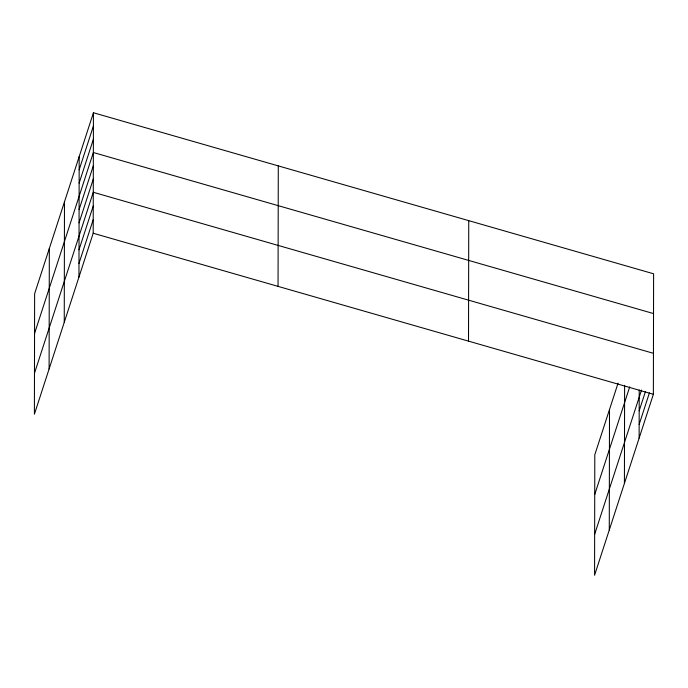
<?xml version="1.0" encoding="UTF-8"?>
<svg xmlns="http://www.w3.org/2000/svg" width="688" height="688" viewBox="0 0 688 688"><rect width="100%" height="100%" fill="white"/><g stroke="black" fill="none" stroke-linecap="round" stroke-linejoin="round"><path stroke-width="1.03" d="M49.106 368.949L49.33 248.463M64.251 322.328L64.474 201.842M78.957 277.075L79.18 156.597M93.43 112.746L34.624 293.716L34.4 414.202L93.198 233.232L93.43 112.746L653.6 273.798L653.376 394.284L594.57 575.254L594.802 454.768L618.065 383.164M278.055 286.38L278.287 165.894M468.519 341.136L468.743 220.659M609.276 530.001L609.499 409.515M624.42 483.38L624.609 385.323M639.126 438.127L639.221 390.027M79.154 169.85L93.405 126.007M79.129 183.103L93.379 139.26M34.555 333.474L93.353 152.512L653.523 313.565M79.077 209.608L93.327 165.765M79.051 222.86L93.301 179.018M34.477 373.231L93.276 192.27L653.454 353.322M79.008 249.77L93.25 205.927M78.982 263.427L93.224 219.575M594.724 494.526L629.692 386.914M594.647 534.284L641.526 390.027M639.178 410.822L645.473 391.446M639.152 424.479L649.42 392.865M93.198 233.232L653.376 394.284"/></g></svg>
